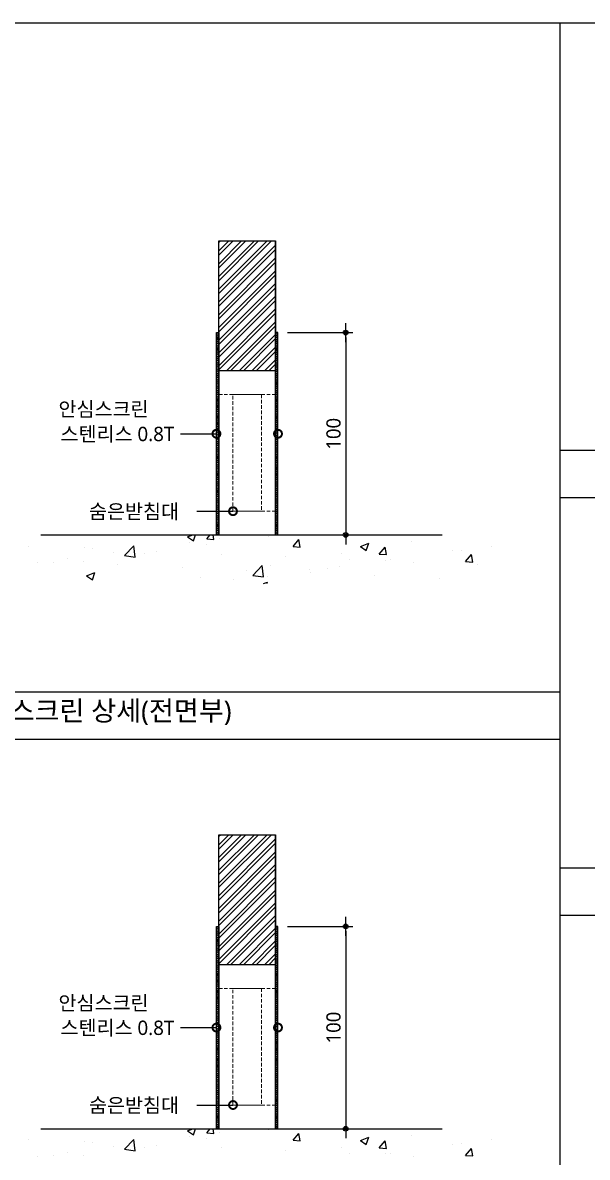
# Model space of a CAD drawing. Extents: x -255 to 8105, y -176 to 5714.
# Drawn here: x 4698 to 5890, y 3140 to 5538 of the extents above; entities that cross this region are included whole.
import ezdxf
from ezdxf.enums import TextEntityAlignment as Align

# ---------------------------------------------------------------- set-up
doc = ezdxf.new("R2010")
doc.units = 0
doc.header["$LTSCALE"] = 30
doc.linetypes.add('HIDDEN', pattern=[0.375, 0.25, -0.125])
doc.layers.get('0').update_dxf_attribs({"linetype": 'CONTINUOUS'})
for name, color, linetype in [('DIM', 7, 'CONTINUOUS'), ('HAT', 8, 'CONTINUOUS'), ('HID', 9, 'HIDDEN'), ('TIT', 3, 'CONTINUOUS'), ('문자', 3, 'CONTINUOUS'), ('치수', 1, 'CONTINUOUS'), ('판넬', 2, 'CONTINUOUS'), ('해치', 8, 'CONTINUOUS')]:
    doc.layers.add(name, color=color, linetype=linetype)
doc.styles.add('돋움', font='malgun.ttf')

# ---------------------------------------------------------------- blocks, each defined once
blk = doc.blocks.new('DIMDOT')
at = {"linetype": 'Continuous'}
blk.add_line((-2, 0), (2, 0), dxfattribs=at)
for radius in [0.5, 0.25]:
    blk.add_circle((0, 0), radius, dxfattribs=at)
blk = doc.blocks.new('_DOTSMALL')
at = {"color": 0, "linetype": 'ByBlock', "const_width": 0.5}
blk.add_lwpolyline([(-0.0625, 0, 1), (0.0625, 0, 1)], format="xyb", close=True, dxfattribs=at)
blk = doc.blocks.new('A$C63EC304E')
at = {"layer": '치수', "color": 1, "xscale": 2.5, "yscale": 2.5, "zscale": 2.5, "rotation": 234.3098741996962}
blk.add_blockref('_DOTSMALL', (0.31, 0.31), dxfattribs=at)
blk = doc.blocks.new('A$C2BC9653E')
at = {"layer": '치수', "xscale": 0.3333333333333333, "yscale": 0.3333333333333333, "zscale": 0.3333333333333333}
blk.add_blockref('A$C63EC304E', (0, 0), dxfattribs=at)
blk = doc.blocks.new('A$C7FC71301')
at = {"layer": '치수', "rotation": 180}
blk.add_blockref('A$C2BC9653E', (0.208, 0.208), dxfattribs=at)
blk = doc.blocks.new('A$C4A20372B')
at = {"layer": '치수'}
blk.add_blockref('A$C7FC71301', (0, 0), dxfattribs=at)
blk = doc.blocks.new('A$C566469F5')
at = {"layer": '치수'}
blk.add_blockref('A$C4A20372B', (0, 0), dxfattribs=at)
blk = doc.blocks.new('A$C7E317CD4')
at = {"layer": '해치', "xscale": 2, "yscale": 2, "zscale": 2}
blk.add_blockref('A$C566469F5', (0, 0), dxfattribs=at)
blk = doc.blocks.new('A$C601D7F27')
at = {"layer": '치수'}
blk.add_blockref('A$C7E317CD4', (0, 0), dxfattribs=at)
blk = doc.blocks.new('UNI-01', base_point=(7634, 7239))
at = {"color": 2}
for p, q in [((7634.4, 12777.2), (14886.8, 12777.2)), ((7634.4, 12777.2), (14886.8, 12777.2)), ((7634.4, 12777.2), (15616.4, 12777.2)), ((12741.3, 12122.1), (12746.3, 12122.1)), ((12741.3, 11694.6), (12741.3, 12122.1)), ((12746.3, 12122.1), (12746.3, 11694.6)), ((12871.3, 12122.1), (12866.3, 12122.1)), ((12866.3, 12122.1), (12866.3, 11694.6)), ((12871.3, 11694.6), (12871.3, 12122.1)), ((12370.6, 11694.6), (13218.2, 11694.6)), ((12746.3, 11694.6), (12741.3, 11694.6)), ((12866.3, 11694.6), (12871.3, 11694.6)), ((12741.3, 10867.2), (12746.3, 10867.2)), ((12741.3, 10439.7), (12741.3, 10867.2)), ((12746.3, 10867.2), (12746.3, 10439.7)), ((12871.3, 10867.2), (12866.3, 10867.2)), ((12866.3, 10867.2), (12866.3, 10439.7)), ((12871.3, 10439.7), (12871.3, 10867.2)), ((12370.6, 10439.7), (13218.2, 10439.7)), ((12746.3, 10439.7), (12741.3, 10439.7)), ((12866.3, 10439.7), (12871.3, 10439.7))]:
    blk.add_line(p, q, dxfattribs=at)
at = {"color": 8}
for p, q in [((13467.1, 7238.8), (13467.1, 12777.2)), ((13467.1, 11873.5), (14852.4, 11873.5)), ((13467.1, 11773.5), (14852.4, 11773.5)), ((10119.3, 11362.9), (13467.1, 11362.9)), ((10119.3, 11262.9), (13467.1, 11262.9)), ((13467.1, 10990.8), (14886.8, 10990.8)), ((13467.1, 10890.8), (14886.8, 10890.8))]:
    blk.add_line(p, q, dxfattribs=at)
at = {"color": 2, "linetype": 'Continuous'}
for p, q in [((12741.3, 12119.2), (12744.2, 12122.1)), ((12741.3, 12114.7), (12746.3, 12119.7)), ((12741.3, 12110.3), (12746.3, 12115.3)), ((12741.3, 12105.8), (12746.3, 12110.8)), ((12866.3, 12118.5), (12869.9, 12122.1)), ((12866.3, 12114), (12871.3, 12119)), ((12866.3, 12109.5), (12871.3, 12114.5)), ((12866.3, 12105), (12871.3, 12110)), ((12741.3, 12101.3), (12746.3, 12106.3)), ((12741.3, 12096.8), (12746.3, 12101.8)), ((12741.3, 12092.3), (12746.3, 12097.3)), ((12741.3, 12087.8), (12746.3, 12092.8)), ((12741.3, 12083.3), (12746.3, 12088.3)), ((12866.3, 12100.5), (12871.3, 12105.5)), ((12866.3, 12096.1), (12871.3, 12101.1)), ((12866.3, 12091.6), (12871.3, 12096.6)), ((12866.3, 12087.1), (12871.3, 12092.1)), ((12866.3, 12082.6), (12871.3, 12087.6)), ((12741.3, 12078.8), (12746.3, 12083.8)), ((12741.3, 12074.3), (12746.3, 12079.3)), ((12741.3, 12069.8), (12746.3, 12074.8)), ((12741.3, 12065.4), (12746.3, 12070.4)), ((12741.3, 12060.9), (12746.3, 12065.9)), ((12741.3, 12056.4), (12746.3, 12061.4)), ((12866.3, 12078.1), (12871.3, 12083.1)), ((12866.3, 12073.6), (12871.3, 12078.6)), ((12866.3, 12069.1), (12871.3, 12074.1)), ((12866.3, 12064.6), (12871.3, 12069.6)), ((12866.3, 12060.1), (12871.3, 12065.1)), ((12741.3, 12051.9), (12746.3, 12056.9)), ((12741.3, 12047.4), (12746.3, 12052.4)), ((12741.3, 12042.9), (12746.3, 12047.9)), ((12741.3, 12038.4), (12746.3, 12043.4)), ((12741.3, 12033.9), (12746.3, 12038.9)), ((12866.3, 12055.6), (12871.3, 12060.6)), ((12866.3, 12051.2), (12871.3, 12056.2)), ((12866.3, 12046.7), (12871.3, 12051.7)), ((12866.3, 12042.2), (12871.3, 12047.2)), ((12866.3, 12037.7), (12871.3, 12042.7)), ((12866.3, 12033.2), (12871.3, 12038.2)), ((12741.3, 12029.4), (12746.3, 12034.4)), ((12741.3, 12024.9), (12746.3, 12029.9)), ((12741.3, 12020.5), (12746.3, 12025.5)), ((12741.3, 12016), (12746.3, 12021)), ((12741.3, 12011.5), (12746.3, 12016.5)), ((12866.3, 12028.7), (12871.3, 12033.7)), ((12866.3, 12024.2), (12871.3, 12029.2)), ((12866.3, 12019.7), (12871.3, 12024.7)), ((12866.3, 12015.2), (12871.3, 12020.2)), ((12866.3, 12010.7), (12871.3, 12015.7)), ((12741.3, 12007), (12746.3, 12012)), ((12741.3, 12002.5), (12746.3, 12007.5)), ((12741.3, 11998), (12746.3, 12003)), ((12741.3, 11993.5), (12746.3, 11998.5)), ((12741.3, 11989), (12746.3, 11994)), ((12741.3, 11984.5), (12746.3, 11989.5)), ((12866.3, 12006.3), (12871.3, 12011.3)), ((12866.3, 12001.8), (12871.3, 12006.8)), ((12866.3, 11997.3), (12871.3, 12002.3)), ((12866.3, 11992.8), (12871.3, 11997.8)), ((12866.3, 11988.3), (12871.3, 11993.3)), ((12741.3, 11980), (12746.3, 11985)), ((12741.3, 11975.5), (12746.3, 11980.5)), ((12741.3, 11971.1), (12746.3, 11976.1)), ((12741.3, 11966.6), (12746.3, 11971.6)), ((12741.3, 11962.1), (12746.3, 11967.1)), ((12866.3, 11983.8), (12871.3, 11988.8)), ((12866.3, 11979.3), (12871.3, 11984.3)), ((12866.3, 11974.8), (12871.3, 11979.8)), ((12866.3, 11970.3), (12871.3, 11975.3)), ((12866.3, 11965.8), (12871.3, 11970.8)), ((12866.3, 11961.4), (12871.3, 11966.4)), ((12741.3, 11957.6), (12746.3, 11962.6)), ((12741.3, 11953.1), (12746.3, 11958.1)), ((12741.3, 11948.6), (12746.3, 11953.6)), ((12741.3, 11944.1), (12746.3, 11949.1)), ((12741.3, 11939.6), (12746.3, 11944.6)), ((12866.3, 11956.9), (12871.3, 11961.9)), ((12866.3, 11952.4), (12871.3, 11957.4)), ((12866.3, 11947.9), (12871.3, 11952.9)), ((12866.3, 11943.4), (12871.3, 11948.4)), ((12866.3, 11938.9), (12871.3, 11943.9)), ((12741.3, 11935.1), (12746.3, 11940.1)), ((12741.3, 11930.6), (12746.3, 11935.6)), ((12741.3, 11926.2), (12746.3, 11931.2)), ((12741.3, 11921.7), (12746.3, 11926.7)), ((12741.3, 11917.2), (12746.3, 11922.2)), ((12741.3, 11912.7), (12746.3, 11917.7)), ((12866.3, 11934.4), (12871.3, 11939.4)), ((12866.3, 11929.9), (12871.3, 11934.9)), ((12866.3, 11925.4), (12871.3, 11930.4)), ((12866.3, 11920.9), (12871.3, 11925.9)), ((12866.3, 11916.5), (12871.3, 11921.5)), ((12741.3, 11903.7), (12746.3, 11908.7)), ((12741.3, 11899.2), (12746.3, 11904.2)), ((12741.3, 11894.7), (12746.3, 11899.7)), ((12741.3, 11890.2), (12746.3, 11895.2)), ((12742.9, 11909.7), (12746.3, 11913.2)), ((12866.3, 11912), (12871.3, 11917)), ((12866.3, 11907.5), (12871.3, 11912.5)), ((12866.3, 11903), (12870.1, 11906.7)), ((12866.3, 11898.5), (12871.3, 11903.5)), ((12866.3, 11894), (12871.3, 11899)), ((12866.3, 11889.5), (12871.3, 11894.5)), ((12741.3, 11885.7), (12746.3, 11890.7)), ((12741.3, 11881.3), (12746.3, 11886.3)), ((12741.3, 11876.8), (12746.3, 11881.8)), ((12741.3, 11872.3), (12746.3, 11877.3)), ((12741.3, 11867.8), (12746.3, 11872.8)), ((12866.3, 11885), (12871.3, 11890)), ((12866.3, 11880.5), (12871.3, 11885.5)), ((12866.3, 11876), (12871.3, 11881)), ((12866.3, 11871.6), (12871.3, 11876.6)), ((12866.3, 11867.1), (12871.3, 11872.1)), ((12741.3, 11863.3), (12746.3, 11868.3)), ((12741.3, 11858.8), (12746.3, 11863.8)), ((12741.3, 11854.3), (12746.3, 11859.3)), ((12741.3, 11849.8), (12746.3, 11854.8)), ((12741.3, 11845.3), (12746.3, 11850.3)), ((12741.3, 11840.8), (12746.3, 11845.8)), ((12866.3, 11862.6), (12871.3, 11867.6)), ((12866.3, 11858.1), (12871.3, 11863.1)), ((12866.3, 11853.6), (12871.3, 11858.6)), ((12866.3, 11849.1), (12871.3, 11854.1)), ((12866.3, 11844.6), (12871.3, 11849.6)), ((12741.3, 11836.4), (12746.3, 11841.4)), ((12741.3, 11831.9), (12746.3, 11836.9)), ((12741.3, 11827.4), (12746.3, 11832.4)), ((12741.3, 11822.9), (12746.3, 11827.9)), ((12741.3, 11818.4), (12746.3, 11823.4)), ((12866.3, 11840.1), (12871.3, 11845.1)), ((12866.3, 11835.6), (12871.3, 11840.6)), ((12866.3, 11831.1), (12871.3, 11836.1)), ((12866.3, 11826.7), (12871.3, 11831.7)), ((12866.3, 11822.2), (12871.3, 11827.2)), ((12866.3, 11817.7), (12871.3, 11822.7)), ((12741.3, 11813.9), (12746.3, 11818.9)), ((12741.3, 11809.4), (12746.3, 11814.4)), ((12741.3, 11804.9), (12746.3, 11809.9)), ((12741.3, 11800.4), (12746.3, 11805.4)), ((12741.3, 11795.9), (12746.3, 11800.9)), ((12866.3, 11813.2), (12871.3, 11818.2)), ((12866.3, 11808.7), (12871.3, 11813.7)), ((12866.3, 11804.2), (12871.3, 11809.2)), ((12866.3, 11799.7), (12871.3, 11804.7)), ((12866.3, 11795.2), (12871.3, 11800.2)), ((12741.3, 11791.5), (12746.3, 11796.5)), ((12741.3, 11787), (12746.3, 11792)), ((12741.3, 11782.5), (12746.3, 11787.5)), ((12741.3, 11778), (12746.3, 11783)), ((12741.3, 11773.5), (12746.3, 11778.5)), ((12741.3, 11769), (12746.3, 11774)), ((12866.3, 11790.7), (12871.3, 11795.7)), ((12866.3, 11786.2), (12871.3, 11791.2)), ((12866.3, 11781.7), (12871.3, 11786.7)), ((12866.3, 11777.3), (12871.3, 11782.3)), ((12866.3, 11772.8), (12871.3, 11777.8)), ((12741.3, 11764.5), (12746.3, 11769.5)), ((12741.3, 11760), (12746.3, 11765)), ((12741.3, 11755.5), (12746.3, 11760.5)), ((12741.3, 11751), (12746.3, 11756)), ((12741.3, 11746.6), (12746.3, 11751.6)), ((12866.3, 11768.3), (12871.3, 11773.3)), ((12866.3, 11763.8), (12871.3, 11768.8)), ((12866.3, 11759.3), (12871.3, 11764.3)), ((12866.3, 11754.8), (12871.3, 11759.8)), ((12866.3, 11750.3), (12871.3, 11755.3)), ((12866.3, 11745.8), (12871.3, 11750.8)), ((12741.3, 11742.1), (12746.3, 11747.1)), ((12741.3, 11737.6), (12746.3, 11742.6)), ((12741.3, 11733.1), (12746.3, 11738.1)), ((12741.3, 11728.6), (12746.3, 11733.6)), ((12741.3, 11724.1), (12746.3, 11729.1)), ((12866.3, 11741.3), (12871.3, 11746.3)), ((12866.3, 11736.8), (12871.3, 11741.8)), ((12866.3, 11732.4), (12871.3, 11737.4)), ((12866.3, 11727.9), (12871.3, 11732.9)), ((12866.3, 11723.4), (12871.3, 11728.4)), ((12741.3, 11719.6), (12746.3, 11724.6)), ((12741.3, 11715.1), (12746.3, 11720.1)), ((12741.3, 11710.6), (12746.3, 11715.6)), ((12741.3, 11706.1), (12746.3, 11711.1)), ((12741.3, 11701.7), (12746.3, 11706.7)), ((12741.3, 11697.2), (12746.3, 11702.2)), ((12866.3, 11718.9), (12871.3, 11723.9)), ((12866.3, 11714.4), (12871.3, 11719.4)), ((12866.3, 11709.9), (12871.3, 11714.9)), ((12866.3, 11705.4), (12871.3, 11710.4)), ((12866.3, 11700.9), (12871.3, 11705.9)), ((12743.3, 11694.6), (12746.3, 11697.7)), ((12866.3, 11696.4), (12871.3, 11701.4)), ((12869, 11694.6), (12871.3, 11696.9)), ((12741.3, 10864.3), (12744.2, 10867.2)), ((12741.3, 10859.8), (12746.3, 10864.8)), ((12866.3, 10863.6), (12869.9, 10867.2)), ((12866.3, 10859.1), (12871.3, 10864.1)), ((12741.3, 10855.3), (12746.3, 10860.3)), ((12741.3, 10850.8), (12746.3, 10855.8)), ((12741.3, 10846.4), (12746.3, 10851.4)), ((12741.3, 10841.9), (12746.3, 10846.9)), ((12741.3, 10837.4), (12746.3, 10842.4)), ((12866.3, 10854.6), (12871.3, 10859.6)), ((12866.3, 10850.1), (12871.3, 10855.1)), ((12866.3, 10845.6), (12871.3, 10850.6)), ((12866.3, 10841.1), (12871.3, 10846.1)), ((12866.3, 10836.7), (12871.3, 10841.7)), ((12741.3, 10832.9), (12746.3, 10837.9)), ((12741.3, 10828.4), (12746.3, 10833.4)), ((12741.3, 10823.9), (12746.3, 10828.9)), ((12741.3, 10819.4), (12746.3, 10824.4)), ((12741.3, 10814.9), (12746.3, 10819.9)), ((12741.3, 10810.4), (12746.3, 10815.4)), ((12866.3, 10832.2), (12871.3, 10837.2)), ((12866.3, 10827.7), (12871.3, 10832.7)), ((12866.3, 10823.2), (12871.3, 10828.2)), ((12866.3, 10818.7), (12871.3, 10823.7)), ((12866.3, 10814.2), (12871.3, 10819.2)), ((12866.3, 10809.7), (12871.3, 10814.7)), ((12741.3, 10805.9), (12746.3, 10810.9)), ((12741.3, 10801.5), (12746.3, 10806.5)), ((12741.3, 10797), (12746.3, 10802)), ((12741.3, 10792.5), (12746.3, 10797.5)), ((12741.3, 10788), (12746.3, 10793)), ((12866.3, 10805.2), (12871.3, 10810.2)), ((12866.3, 10800.7), (12871.3, 10805.7)), ((12866.3, 10796.2), (12871.3, 10801.2)), ((12866.3, 10791.8), (12871.3, 10796.8)), ((12866.3, 10787.3), (12871.3, 10792.3)), ((12741.3, 10783.5), (12746.3, 10788.5)), ((12741.3, 10779), (12746.3, 10784)), ((12741.3, 10774.5), (12746.3, 10779.5)), ((12741.3, 10770), (12746.3, 10775)), ((12741.3, 10765.5), (12746.3, 10770.5)), ((12866.3, 10782.8), (12871.3, 10787.8)), ((12866.3, 10778.3), (12871.3, 10783.3)), ((12866.3, 10773.8), (12871.3, 10778.8)), ((12866.3, 10769.3), (12871.3, 10774.3)), ((12866.3, 10764.8), (12871.3, 10769.8)), ((12741.3, 10761), (12746.3, 10766)), ((12741.3, 10756.6), (12746.3, 10761.6)), ((12741.3, 10752.1), (12746.3, 10757.1)), ((12741.3, 10747.6), (12746.3, 10752.6)), ((12741.3, 10743.1), (12746.3, 10748.1)), ((12741.3, 10738.6), (12746.3, 10743.6)), ((12866.3, 10760.3), (12871.3, 10765.3)), ((12866.3, 10755.8), (12871.3, 10760.8)), ((12866.3, 10751.3), (12871.3, 10756.3)), ((12866.3, 10746.8), (12871.3, 10751.8)), ((12866.3, 10742.4), (12871.3, 10747.4)), ((12866.3, 10737.9), (12871.3, 10742.9)), ((12741.3, 10734.1), (12746.3, 10739.1)), ((12741.3, 10729.6), (12746.3, 10734.6)), ((12741.3, 10725.1), (12746.3, 10730.1)), ((12741.3, 10720.6), (12746.3, 10725.6)), ((12741.3, 10716.1), (12746.3, 10721.1)), ((12866.3, 10733.4), (12871.3, 10738.4)), ((12866.3, 10728.9), (12871.3, 10733.9)), ((12866.3, 10724.4), (12871.3, 10729.4)), ((12866.3, 10719.9), (12871.3, 10724.9)), ((12866.3, 10715.4), (12871.3, 10720.4)), ((12741.3, 10711.7), (12746.3, 10716.7)), ((12741.3, 10707.2), (12746.3, 10712.2)), ((12741.3, 10702.7), (12746.3, 10707.7)), ((12741.3, 10698.2), (12746.3, 10703.2)), ((12741.3, 10693.7), (12746.3, 10698.7)), ((12866.3, 10710.9), (12871.3, 10715.9)), ((12866.3, 10706.4), (12871.3, 10711.4)), ((12866.3, 10701.9), (12871.3, 10706.9)), ((12866.3, 10697.5), (12871.3, 10702.5)), ((12866.3, 10693), (12871.3, 10698)), ((12741.3, 10689.2), (12746.3, 10694.2)), ((12741.3, 10684.7), (12746.3, 10689.7)), ((12741.3, 10680.2), (12746.3, 10685.2)), ((12741.3, 10675.7), (12746.3, 10680.7)), ((12741.3, 10671.2), (12746.3, 10676.2)), ((12741.3, 10666.8), (12746.3, 10671.8)), ((12866.3, 10688.5), (12871.3, 10693.5)), ((12866.3, 10684), (12871.3, 10689)), ((12866.3, 10679.5), (12871.3, 10684.5)), ((12866.3, 10675), (12871.3, 10680)), ((12866.3, 10670.5), (12871.3, 10675.5)), ((12866.3, 10666), (12871.3, 10671)), ((12741.3, 10662.3), (12746.3, 10667.3)), ((12741.3, 10657.8), (12746.3, 10662.8)), ((12741.3, 10648.8), (12746.3, 10653.8)), ((12741.3, 10644.3), (12746.3, 10649.3)), ((12742.9, 10654.8), (12746.3, 10658.3)), ((12866.3, 10661.5), (12871.3, 10666.5)), ((12866.3, 10657), (12871.3, 10662)), ((12866.3, 10652.6), (12871.3, 10657.6)), ((12866.3, 10648.1), (12870.1, 10651.8)), ((12866.3, 10643.6), (12871.3, 10648.6)), ((12741.3, 10639.8), (12746.3, 10644.8)), ((12741.3, 10635.3), (12746.3, 10640.3)), ((12741.3, 10630.8), (12746.3, 10635.8)), ((12741.3, 10626.3), (12746.3, 10631.3)), ((12741.3, 10621.8), (12746.3, 10626.8)), ((12866.3, 10639.1), (12871.3, 10644.1)), ((12866.3, 10634.6), (12871.3, 10639.6)), ((12866.3, 10630.1), (12871.3, 10635.1)), ((12866.3, 10625.6), (12871.3, 10630.6)), ((12866.3, 10621.1), (12871.3, 10626.1)), ((12741.3, 10617.4), (12746.3, 10622.4)), ((12741.3, 10612.9), (12746.3, 10617.9)), ((12741.3, 10608.4), (12746.3, 10613.4)), ((12741.3, 10603.9), (12746.3, 10608.9)), ((12741.3, 10599.4), (12746.3, 10604.4)), ((12741.3, 10594.9), (12746.3, 10599.9)), ((12866.3, 10616.6), (12871.3, 10621.6)), ((12866.3, 10612.1), (12871.3, 10617.1)), ((12866.3, 10607.7), (12871.3, 10612.7)), ((12866.3, 10603.2), (12871.3, 10608.2)), ((12866.3, 10598.7), (12871.3, 10603.7)), ((12866.3, 10594.2), (12871.3, 10599.2)), ((12741.3, 10590.4), (12746.3, 10595.4)), ((12741.3, 10585.9), (12746.3, 10590.9)), ((12741.3, 10581.4), (12746.3, 10586.4)), ((12741.3, 10576.9), (12746.3, 10581.9)), ((12741.3, 10572.5), (12746.3, 10577.5)), ((12866.3, 10589.7), (12871.3, 10594.7)), ((12866.3, 10585.2), (12871.3, 10590.2)), ((12866.3, 10580.7), (12871.3, 10585.7)), ((12866.3, 10576.2), (12871.3, 10581.2)), ((12866.3, 10571.7), (12871.3, 10576.7)), ((12741.3, 10568), (12746.3, 10573)), ((12741.3, 10563.5), (12746.3, 10568.5)), ((12741.3, 10559), (12746.3, 10564)), ((12741.3, 10554.5), (12746.3, 10559.5)), ((12741.3, 10550), (12746.3, 10555)), ((12866.3, 10567.2), (12871.3, 10572.2)), ((12866.3, 10562.8), (12871.3, 10567.8)), ((12866.3, 10558.3), (12871.3, 10563.3)), ((12866.3, 10553.8), (12871.3, 10558.8)), ((12866.3, 10549.3), (12871.3, 10554.3)), ((12741.3, 10545.5), (12746.3, 10550.5)), ((12741.3, 10541), (12746.3, 10546)), ((12741.3, 10536.5), (12746.3, 10541.5)), ((12741.3, 10532), (12746.3, 10537)), ((12741.3, 10527.6), (12746.3, 10532.6)), ((12741.3, 10523.1), (12746.3, 10528.1)), ((12866.3, 10544.8), (12871.3, 10549.8)), ((12866.3, 10540.3), (12871.3, 10545.3)), ((12866.3, 10535.8), (12871.3, 10540.8)), ((12866.3, 10531.3), (12871.3, 10536.3)), ((12866.3, 10526.8), (12871.3, 10531.8)), ((12866.3, 10522.3), (12871.3, 10527.3)), ((12741.3, 10518.6), (12746.3, 10523.6)), ((12741.3, 10514.1), (12746.3, 10519.1)), ((12741.3, 10509.6), (12746.3, 10514.6)), ((12741.3, 10505.1), (12746.3, 10510.1)), ((12741.3, 10500.6), (12746.3, 10505.6)), ((12866.3, 10517.9), (12871.3, 10522.9)), ((12866.3, 10513.4), (12871.3, 10518.4)), ((12866.3, 10508.9), (12871.3, 10513.9)), ((12866.3, 10504.4), (12871.3, 10509.4)), ((12866.3, 10499.9), (12871.3, 10504.9)), ((12741.3, 10496.1), (12746.3, 10501.1)), ((12741.3, 10491.6), (12746.3, 10496.6)), ((12741.3, 10487.1), (12746.3, 10492.1)), ((12741.3, 10482.7), (12746.3, 10487.7)), ((12741.3, 10478.2), (12746.3, 10483.2)), ((12866.3, 10495.4), (12871.3, 10500.4)), ((12866.3, 10490.9), (12871.3, 10495.9)), ((12866.3, 10486.4), (12871.3, 10491.4)), ((12866.3, 10481.9), (12871.3, 10486.9)), ((12866.3, 10477.4), (12871.3, 10482.4)), ((12741.3, 10473.7), (12746.3, 10478.7)), ((12741.3, 10469.2), (12746.3, 10474.2)), ((12741.3, 10464.7), (12746.3, 10469.7)), ((12741.3, 10460.2), (12746.3, 10465.2)), ((12741.3, 10455.7), (12746.3, 10460.7)), ((12741.3, 10451.2), (12746.3, 10456.2)), ((12866.3, 10473), (12871.3, 10478)), ((12866.3, 10468.5), (12871.3, 10473.5)), ((12866.3, 10464), (12871.3, 10469)), ((12866.3, 10459.5), (12871.3, 10464.5)), ((12866.3, 10455), (12871.3, 10460)), ((12866.3, 10450.5), (12871.3, 10455.5)), ((12741.3, 10446.7), (12746.3, 10451.7)), ((12741.3, 10442.2), (12746.3, 10447.2)), ((12743.3, 10439.7), (12746.3, 10442.8)), ((12866.3, 10446), (12871.3, 10451)), ((12866.3, 10441.5), (12871.3, 10446.5)), ((12869, 10439.7), (12871.3, 10442))]:
    blk.add_line(p, q, dxfattribs=at)
at = {"layer": 'DIM', "ltscale": 10}
for p, q in [((12891.3, 12122.1), (13029.2, 12122.1)), ((13014.2, 12112.1), (13014.2, 11704.6)), ((12891.3, 11694.6), (13029.2, 11694.6)), ((12891.3, 10867.2), (13029.2, 10867.2)), ((13014.2, 10857.2), (13014.2, 10449.7)), ((12891.3, 10439.7), (13029.2, 10439.7))]:
    blk.add_line(p, q, dxfattribs=at)
at = {"layer": 'HAT', "linetype": 'Continuous'}
for p, q in [((12746.3, 12294.7), (12767.5, 12315.9)), ((12746.3, 12267.7), (12794.5, 12315.9)), ((12746.3, 12240.8), (12821.4, 12315.9)), ((12746.3, 12213.9), (12848.4, 12315.9)), ((12746.3, 12312.6), (12749.6, 12315.9)), ((12746.3, 12285.7), (12776.5, 12315.9)), ((12746.3, 12258.8), (12803.5, 12315.9)), ((12746.3, 12231.8), (12830.4, 12315.9)), ((12746.3, 12204.9), (12857.3, 12315.9)), ((12746.3, 12186.9), (12866.3, 12306.9)), ((12746.3, 12177.9), (12866.3, 12297.9)), ((12746.3, 12160), (12866.3, 12280)), ((12746.3, 12151), (12866.3, 12271)), ((12746.3, 12133), (12866.3, 12253)), ((12746.3, 12124.1), (12866.3, 12244.1)), ((12746.3, 12106.1), (12866.3, 12226.1)), ((12746.3, 12097.1), (12866.3, 12217.1)), ((12746.3, 12079.2), (12866.3, 12199.2)), ((12746.3, 12070.2), (12866.3, 12190.2)), ((12746.3, 12052.2), (12866.3, 12172.2)), ((12746.3, 12043.2), (12866.3, 12163.2)), ((12762.3, 12041.3), (12866.3, 12145.3)), ((12771.3, 12041.3), (12866.3, 12136.3)), ((12789.2, 12041.3), (12866.3, 12118.3)), ((12798.2, 12041.3), (12866.3, 12109.4)), ((12816.2, 12041.3), (12866.3, 12091.4)), ((12825.2, 12041.3), (12866.3, 12082.4)), ((12843.1, 12041.3), (12866.3, 12064.4)), ((12852.1, 12041.3), (12866.3, 12055.5)), ((12746.3, 11039.8), (12767.5, 11061)), ((12746.3, 11012.8), (12794.5, 11061)), ((12746.3, 10985.9), (12821.4, 11061)), ((12746.3, 10958.9), (12848.4, 11061)), ((12746.3, 11057.7), (12749.6, 11061)), ((12746.3, 11030.8), (12776.5, 11061)), ((12746.3, 11003.8), (12803.5, 11061)), ((12746.3, 10976.9), (12830.4, 11061)), ((12746.3, 10950), (12857.3, 11061)), ((12746.3, 10932), (12866.3, 11052)), ((12746.3, 10923), (12866.3, 11043)), ((12746.3, 10905.1), (12866.3, 11025.1)), ((12746.3, 10896.1), (12866.3, 11016.1)), ((12746.3, 10878.1), (12866.3, 10998.1)), ((12746.3, 10869.1), (12866.3, 10989.1)), ((12746.3, 10851.2), (12866.3, 10971.2)), ((12746.3, 10842.2), (12866.3, 10962.2)), ((12746.3, 10824.2), (12866.3, 10944.2)), ((12746.3, 10815.3), (12866.3, 10935.3)), ((12746.3, 10797.3), (12866.3, 10917.3)), ((12746.3, 10788.3), (12866.3, 10908.3)), ((12762.3, 10786.3), (12866.3, 10890.4)), ((12771.3, 10786.3), (12866.3, 10881.4)), ((12789.2, 10786.3), (12866.3, 10863.4)), ((12798.2, 10786.3), (12866.3, 10854.4)), ((12816.2, 10786.3), (12866.3, 10836.5)), ((12825.2, 10786.3), (12866.3, 10827.5)), ((12843.1, 10786.3), (12866.3, 10809.5)), ((12852.1, 10786.3), (12866.3, 10800.6))]:
    blk.add_line(p, q, dxfattribs=at)
at = {"layer": 'HID', "lineweight": 15}
for p, q in [((12746.3, 12041.3), (12866.3, 12041.3)), ((12746.3, 11991.3), (12746.3, 12041.3)), ((12866.3, 12041.3), (12866.3, 11991.3)), ((12866.3, 11991.3), (12746.3, 11991.3)), ((12776.3, 11991.3), (12836.3, 11991.3)), ((12776.3, 11744.6), (12776.3, 11991.3)), ((12836.3, 11991.3), (12836.3, 11744.6)), ((12746.3, 11744.6), (12866.3, 11744.6)), ((12746.3, 11694.6), (12746.3, 11744.6)), ((12836.3, 11744.6), (12776.3, 11744.6)), ((12866.3, 11744.6), (12866.3, 11694.6)), ((12866.3, 11694.6), (12746.3, 11694.6)), ((12746.3, 10786.3), (12866.3, 10786.3)), ((12746.3, 10736.3), (12746.3, 10786.3)), ((12866.3, 10786.3), (12866.3, 10736.3)), ((12866.3, 10736.3), (12746.3, 10736.3)), ((12776.3, 10736.3), (12836.3, 10736.3)), ((12776.3, 10489.7), (12776.3, 10736.3)), ((12836.3, 10736.3), (12836.3, 10489.7)), ((12746.3, 10489.7), (12866.3, 10489.7)), ((12746.3, 10439.7), (12746.3, 10489.7)), ((12836.3, 10489.7), (12776.3, 10489.7)), ((12866.3, 10489.7), (12866.3, 10439.7)), ((12866.3, 10439.7), (12746.3, 10439.7))]:
    blk.add_line(p, q, dxfattribs=at)
at = {"layer": '치수'}
for p, q in [((12665.3, 11908.4), (12741.3, 11908.4)), ((12700.3, 11744.6), (12776.3, 11744.6)), ((12665.3, 10653.5), (12741.3, 10653.5)), ((12700.3, 10489.7), (12776.3, 10489.7))]:
    blk.add_line(p, q, dxfattribs=at)
at = {"layer": '판넬', "color": 1}
for p, q in [((12746.3, 11694.6), (12746.3, 12315.9)), ((12746.3, 12315.9), (12866.3, 12315.9)), ((12746.3, 12041.3), (12746.3, 12315.9)), ((12866.3, 11694.6), (12866.3, 12315.9)), ((12866.3, 12315.9), (12866.3, 12041.3)), ((12866.3, 12041.3), (12746.3, 12041.3)), ((12746.3, 10439.7), (12746.3, 11061)), ((12746.3, 11061), (12866.3, 11061)), ((12746.3, 10786.3), (12746.3, 11061)), ((12866.3, 10439.7), (12866.3, 11061)), ((12866.3, 11061), (12866.3, 10786.3)), ((12866.3, 10786.3), (12746.3, 10786.3))]:
    blk.add_line(p, q, dxfattribs=at)
at = {"layer": '해치', "linetype": 'Continuous'}
for p, q in [((12611.2, 11693.8), (12611.2, 11693.8)), ((12680.1, 11690.4), (12691.2, 11694.6)), ((12680.1, 11690.4), (12692.8, 11681.9)), ((12684.3, 11678.5), (12684.3, 11678.5)), ((12692.8, 11681.9), (12697.1, 11694.6)), ((12720.8, 11686.1), (12728, 11694.6)), ((12720.8, 11686.1), (12736, 11684.8)), ((12736, 11684.8), (12734.2, 11694.6)), ((12747.9, 11686.9), (12747.9, 11686.9)), ((12851.3, 11692.2), (12851.3, 11692.2)), ((12903, 11670.2), (12915.3, 11684.8)), ((12918.2, 11668.9), (12915.3, 11684.8)), ((13152.6, 11681.2), (13152.6, 11681.2)), ((12344.3, 11671.2), (12344.3, 11671.2)), ((12463.1, 11668.4), (12463.1, 11668.4)), ((12479.9, 11665.5), (12479.9, 11665.5)), ((12523.9, 11657.4), (12523.9, 11657.4)), ((12547.3, 11651.2), (12567.1, 11671.8)), ((12569.9, 11647.7), (12567.1, 11671.8)), ((12589, 11655.2), (12589, 11655.2)), ((12615.5, 11659.8), (12615.5, 11659.8)), ((12720.9, 11674.3), (12720.9, 11674.3)), ((12751.1, 11654), (12751.1, 11654)), ((12903, 11670.2), (12918.2, 11668.9)), ((13004.5, 11655.8), (13004.5, 11655.8)), ((13045.2, 11670.1), (13063, 11676.9)), ((13045.2, 11670.1), (13057.8, 11661.5)), ((13057.8, 11661.5), (13063, 11676.9)), ((13085.2, 11654.3), (13097.5, 11668.9)), ((13085.2, 11654.3), (13100.4, 11652.9)), ((13100.4, 11652.9), (13097.5, 11668.8)), ((13238.9, 11660.8), (13238.9, 11660.8)), ((13257.9, 11662.7), (13257.9, 11662.7)), ((13321.5, 11671), (13321.5, 11671)), ((12364.1, 11636.4), (12364.1, 11636.4)), ((12397.8, 11637.1), (12397.8, 11637.1)), ((12427.7, 11644.7), (12427.7, 11644.7)), ((12460.7, 11639), (12460.7, 11639)), ((12533.4, 11631.4), (12533.4, 11631.4)), ((12547.3, 11651.2), (12569.9, 11647.7)), ((12818.4, 11609.2), (12838.2, 11629.8)), ((12841, 11605.7), (12838.2, 11629.8)), ((12856.3, 11630.3), (12856.3, 11630.3)), ((12886.6, 11648.3), (12886.6, 11648.3)), ((13022.2, 11642.6), (13022.2, 11642.6)), ((13097.5, 11641.5), (13097.5, 11641.5)), ((13108.5, 11642.9), (13108.5, 11642.9)), ((13157.8, 11636.9), (13157.8, 11636.9)), ((13267.4, 11638.3), (13279.6, 11652.9)), ((13267.4, 11638.3), (13282.6, 11637)), ((13282.6, 11637), (13279.7, 11652.9)), ((13293.4, 11631.1), (13293.4, 11631.1)), ((12466.7, 11608.5), (12484.5, 11615.3)), ((12466.7, 11608.5), (12479.4, 11600)), ((12479.4, 11600), (12484.5, 11615.3)), ((12669, 11625.7), (12669, 11625.7)), ((12804.6, 11619.9), (12804.6, 11619.9)), ((12818.4, 11609.2), (12841, 11605.7)), ((12848.2, 11607.6), (12848.2, 11607.6)), ((12937.7, 11620.5), (12937.7, 11620.5)), ((12940.2, 11614.2), (12940.2, 11614.2)), ((12976.5, 11623.9), (12976.5, 11623.9)), ((13001.3, 11628.9), (13001.3, 11628.9)), ((13075.8, 11608.5), (13075.8, 11608.5)), ((12708.2, 11604.9), (12708.2, 11604.9)), ((12777.3, 11599.4), (12777.3, 11599.4)), ((12840.9, 11591.7), (12849.5, 11595)), ((12848.4, 11591.7), (12849.5, 11595)), ((13211.4, 11602.7), (13211.4, 11602.7)), ((12611.2, 10438.9), (12611.2, 10438.9)), ((12680.1, 10435.5), (12691.2, 10439.7)), ((12680.1, 10435.5), (12692.8, 10427)), ((12692.8, 10427), (12697.1, 10439.7)), ((12720.8, 10431.2), (12728, 10439.7)), ((12720.8, 10431.2), (12736, 10429.9)), ((12736, 10429.9), (12734.2, 10439.7)), ((12747.9, 10432), (12747.9, 10432)), ((12851.3, 10437.3), (12851.3, 10437.3)), ((12344.3, 10416.3), (12344.3, 10416.3)), ((12463.1, 10413.5), (12463.1, 10413.5)), ((12479.9, 10410.6), (12479.9, 10410.6)), ((12547.3, 10396.3), (12567.1, 10416.9)), ((12569.9, 10392.8), (12567.1, 10416.9)), ((12684.3, 10423.6), (12684.3, 10423.6)), ((12720.9, 10419.4), (12720.9, 10419.4)), ((12903, 10415.3), (12915.3, 10429.9)), ((12903, 10415.3), (12918.2, 10414)), ((12918.2, 10413.9), (12915.3, 10429.9)), ((13045.2, 10415.1), (13063, 10422)), ((13045.2, 10415.1), (13057.8, 10406.6)), ((13057.8, 10406.6), (13063, 10422)), ((13085.2, 10399.4), (13097.5, 10413.9)), ((13100.4, 10398), (13097.5, 10413.9)), ((13152.6, 10426.3), (13152.6, 10426.3)), ((13257.9, 10407.7), (13257.9, 10407.7)), ((13321.5, 10416.1), (13321.5, 10416.1)), ((12427.7, 10389.8), (12427.7, 10389.8)), ((12460.7, 10384.1), (12460.7, 10384.1)), ((12523.9, 10402.5), (12523.9, 10402.5)), ((12547.3, 10396.3), (12569.9, 10392.8)), ((12589, 10400.3), (12589, 10400.3)), ((12615.5, 10404.9), (12615.5, 10404.9)), ((12751.1, 10399.1), (12751.1, 10399.1)), ((12886.6, 10393.4), (12886.6, 10393.4)), ((13004.5, 10400.9), (13004.5, 10400.9)), ((13022.2, 10387.7), (13022.2, 10387.7)), ((13085.2, 10399.4), (13100.4, 10398)), ((13097.5, 10386.6), (13097.5, 10386.6)), ((13108.5, 10388), (13108.5, 10388)), ((13238.9, 10405.9), (13238.9, 10405.9)), ((13267.4, 10383.4), (13279.6, 10398)), ((13267.4, 10383.4), (13282.6, 10382.1)), ((13282.6, 10382.1), (13279.7, 10398)), ((12364.1, 10381.5), (12364.1, 10381.5)), ((12397.8, 10382.2), (12397.8, 10382.2)), ((13157.8, 10381.9), (13157.8, 10381.9))]:
    blk.add_line(p, q, dxfattribs=at)
at = {"layer": 'DIM', "xscale": 10, "yscale": 10, "zscale": 10}
for p, rotation in [((13014.2, 12122.1), 90), ((13014.2, 11694.6), 270), ((13014.2, 10867.2), 90), ((13014.2, 10439.7), 270)]:
    blk.add_blockref('DIMDOT', p, dxfattribs=dict(at, rotation=rotation))
at = {"layer": '치수', "xscale": 20, "yscale": 20, "zscale": 20}
for p in [(12737.1, 11904.2), (12867.1, 11904.2), (12772.1, 11740.5), (12737.1, 10649.3), (12867.1, 10649.3), (12772.1, 10485.6)]:
    blk.add_blockref('A$C601D7F27', p, dxfattribs=at)
at = {"layer": 'DIM', "color": 3, "char_height": 30, "attachment_point": 5, "rotation": 90, "style": '돋움'}
for insert in [(12988.6, 11908.4), (12988.6, 10653.5)]:
    blk.add_mtext('100', dxfattribs=dict(at, insert=insert))
at = {"layer": 'TIT', "style": '돋움'}
blk.add_text('안심스크린 상세(전면부)', height=42, dxfattribs=at).set_placement((12773.3, 11302), align=Align.RIGHT)
at = {"layer": '문자', "style": '돋움'}
for s, p in [('안심스크린', (12503, 11961.1)), ('스텐리스 0.8T', (12532.2, 11908.3)), ('숨은받침대', (12567.2, 11744.5)), ('안심스크린', (12503, 10706.1)), ('스텐리스 0.8T', (12532.2, 10653.3)), ('숨은받침대', (12567.2, 10489.6))]:
    blk.add_text(s, height=30.34, dxfattribs=at).set_placement(p, align=Align.MIDDLE)

msp = doc.modelspace()

# ---------------------------------------------------------------- block references
msp.add_blockref('UNI-01', (0, 0))

doc.saveas('drawing.dxf')
